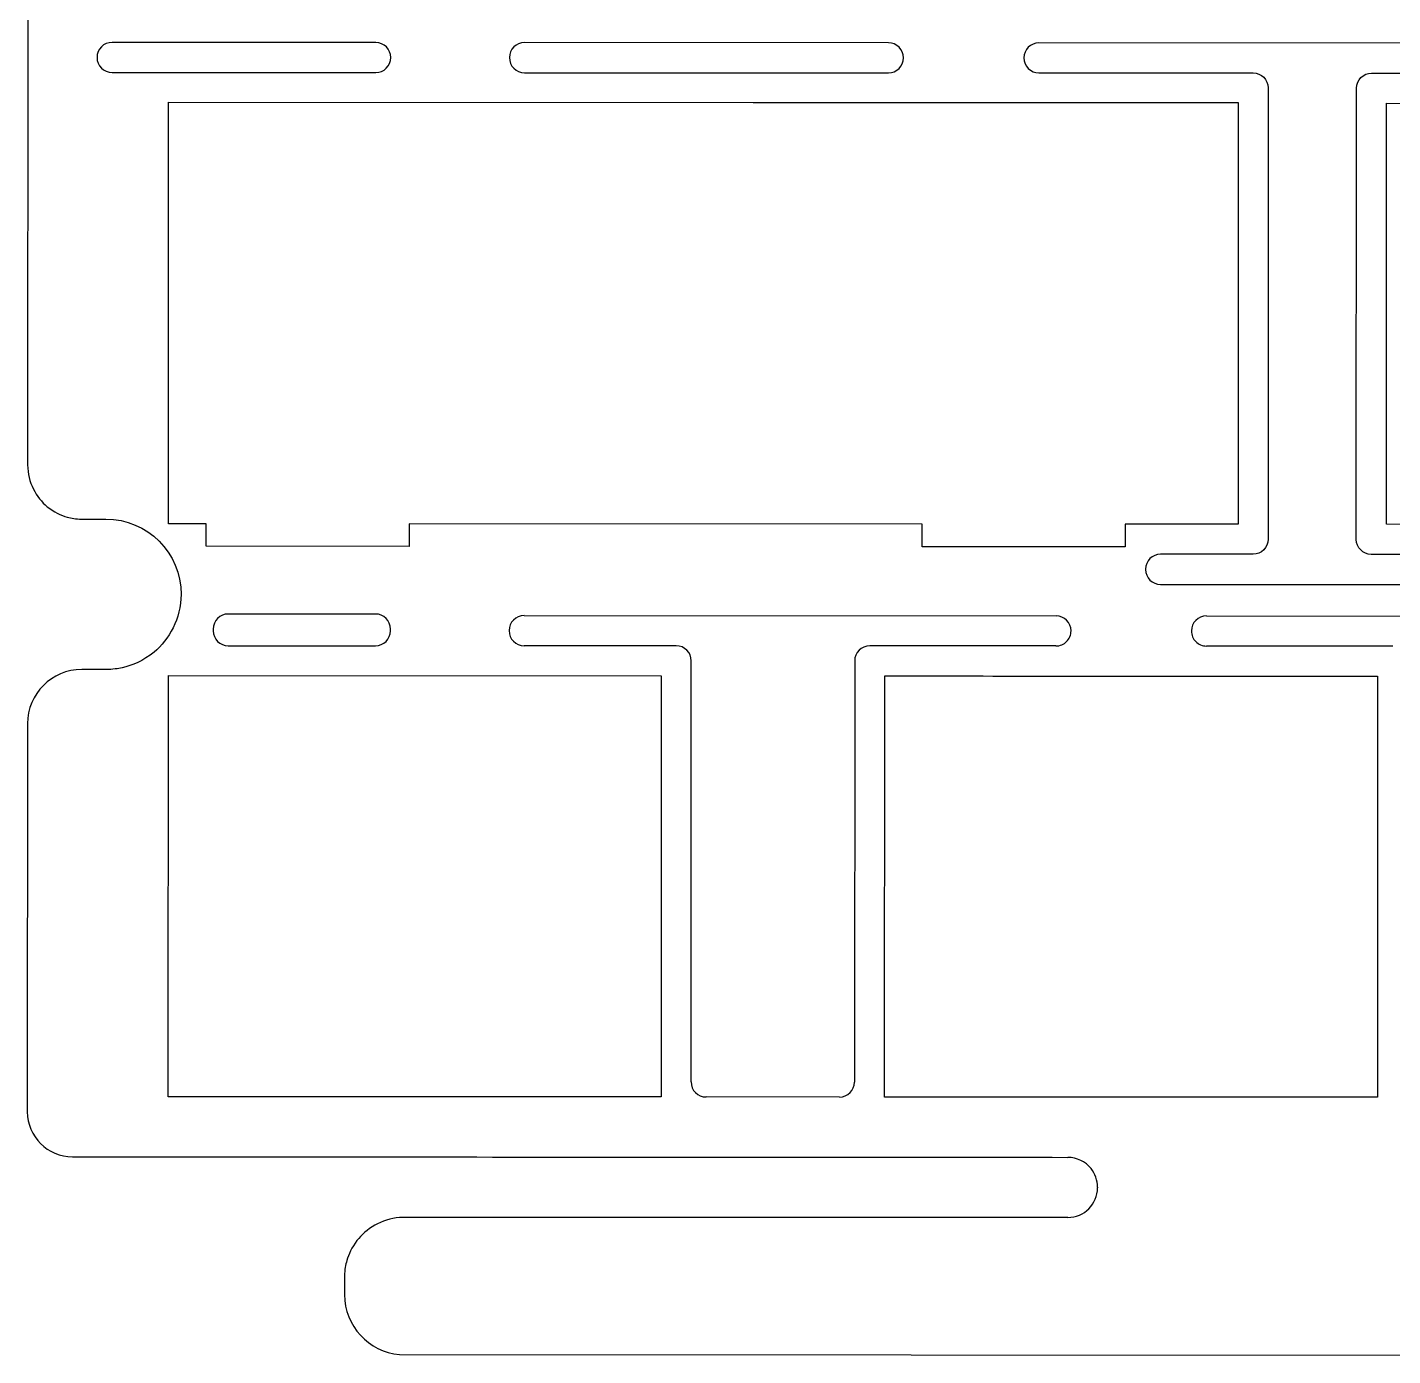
# Model space of a CAD drawing. Header units: millimetres. Extents: x -533 to 933, y 34 to 166.
# Drawn here: x -532.91 to -487.53, y 58.93 to 103.09 of the extents above; entities that cross this region are included whole.
import ezdxf

# ---------------------------------------------------------------- set-up
doc = ezdxf.new("R2010")
doc.units = ezdxf.units.MM
doc.header["$MEASUREMENT"] = 0
doc.layers.get('0').update_dxf_attribs({"lineweight": 0})

msp = doc.modelspace()

# ---------------------------------------------------------------- linework, layer by layer
at = {"color": 18, "lineweight": 25, "true_color": 0x000000}
for p, q in [((-532.877, 135.938), (-532.9, 88.538)), ((-516.398, 83.529), (-498.72, 83.52)), ((-493.72, 83.518), (-474.907, 83.508)), ((-516.898, 83.029), (-516.898, 83.029)), ((-511.342, 82.526), (-516.398, 82.529)), ((-503.463, 82.522), (-504.912, 82.523)), ((-487.53, 82.514), (-491.357, 82.516)), ((-510.849, 68.026), (-510.842, 82.026)), ((-505.412, 82.023), (-505.419, 68.024)), ((-504.419, 67.523), (-504.412, 81.522)), ((-488.03, 81.515), (-488.037, 67.515)), ((-532.905, 79.938), (-532.911, 67.033)), ((-505.919, 67.524), (-510.349, 67.526)), ((-488.037, 67.515), (-504.419, 67.523)), ((-497.338, 64.529), (-497.338, 64.511)), ((-498.328, 63.522), (-520.537, 63.524)), ((-520.539, 58.966), (-454.314, 58.926))]:
    msp.add_line(p, q, dxfattribs=at)
for points in [[(-528.221, 86.585), (-528.214, 100.601), (-508.791, 100.582), (-492.671, 100.582), (-492.671, 86.567), (-495.936, 86.567), (-495.936, 86.569), (-496.421, 86.569), (-496.422, 85.818), (-503.171, 85.821), (-503.171, 86.572), (-520.221, 86.581), (-520.222, 85.83), (-526.971, 85.833), (-526.971, 86.584)], [(-487.732, 100.565), (-473.732, 100.558), (-473.739, 86.558), (-487.739, 86.565)], [(-528.23, 67.535), (-528.223, 81.534), (-511.842, 81.526), (-511.849, 67.527)]]:
    msp.add_lwpolyline(points, close=True, dxfattribs=at)
for points, knots in [([(-530.094, 102.585), (-530.094, 102.585), (-521.332, 102.581), (-521.332, 102.581), (-521.055, 102.581), (-520.832, 102.357), (-520.832, 102.081), (-520.832, 101.804), (-521.056, 101.581), (-521.332, 101.581), (-521.332, 101.581), (-530.094, 101.585), (-530.094, 101.585), (-530.371, 101.585), (-530.594, 101.809), (-530.594, 102.086), (-530.594, 102.362), (-530.37, 102.585), (-530.094, 102.585)], [0, 0, 0, 0, 1, 1, 1, 2, 2, 2, 3, 3, 3, 4, 4, 4, 5, 5, 5, 6, 6, 6, 6]), ([(-504.289, 101.572), (-504.289, 101.572), (-516.389, 101.578), (-516.389, 101.578), (-516.665, 101.579), (-516.889, 101.803), (-516.888, 102.079), (-516.888, 102.355), (-516.664, 102.579), (-516.388, 102.578), (-516.388, 102.578), (-504.289, 102.572), (-504.289, 102.572), (-504.012, 102.572), (-503.789, 102.348), (-503.789, 102.072), (-503.789, 101.796), (-504.013, 101.572), (-504.289, 101.572)], [0, 0, 0, 0, 1, 1, 1, 2, 2, 2, 3, 3, 3, 4, 4, 4, 5, 5, 5, 6, 6, 6, 6]), ([(-492.171, 85.569), (-491.895, 85.569), (-491.671, 85.792), (-491.671, 86.069), (-491.671, 86.069), (-491.671, 101.072), (-491.671, 101.072), (-491.671, 101.348), (-491.895, 101.572), (-492.171, 101.572), (-492.171, 101.572), (-499.289, 101.572), (-499.289, 101.572), (-499.289, 101.572), (-499.289, 101.572), (-499.289, 101.572), (-499.565, 101.572), (-499.789, 101.796), (-499.789, 102.072), (-499.788, 102.347), (-499.564, 102.57), (-499.289, 102.57), (-499.289, 102.57), (-483.232, 102.562), (-483.232, 102.562), (-482.956, 102.562), (-482.732, 102.338), (-482.732, 102.062), (-482.732, 101.785), (-482.956, 101.562), (-483.232, 101.562), (-483.232, 101.562), (-488.232, 101.564), (-488.232, 101.564), (-488.508, 101.564), (-488.732, 101.341), (-488.732, 101.065), (-488.732, 101.065), (-488.74, 86.065), (-488.74, 86.065), (-488.74, 85.789), (-488.516, 85.565), (-488.24, 85.565), (-488.24, 85.565), (-483.24, 85.562), (-483.24, 85.562), (-482.964, 85.562), (-482.74, 85.338), (-482.74, 85.062), (-482.741, 84.786), (-482.965, 84.562), (-483.241, 84.562), (-483.241, 84.562), (-495.198, 84.568), (-495.198, 84.568), (-495.198, 84.568), (-495.198, 84.566), (-495.198, 84.566), (-495.198, 84.566), (-495.244, 84.566), (-495.244, 84.566), (-495.52, 84.566), (-495.744, 84.79), (-495.744, 85.066), (-495.744, 85.066), (-495.744, 85.069), (-495.744, 85.069), (-495.744, 85.345), (-495.52, 85.569), (-495.244, 85.569), (-495.244, 85.569), (-492.171, 85.569), (-492.171, 85.569)], [0, 0, 0, 0, 1, 1, 1, 2, 2, 2, 3, 3, 3, 4, 4, 4, 5, 5, 5, 6, 6, 6, 7, 7, 7, 8, 8, 8, 9, 9, 9, 10, 10, 10, 11, 11, 11, 12, 12, 12, 13, 13, 13, 14, 14, 14, 15, 15, 15, 16, 16, 16, 17, 17, 17, 18, 18, 18, 19, 19, 19, 20, 20, 20, 21, 21, 21, 22, 22, 22, 23, 23, 23, 24, 24, 24, 24]), ([(-532.9, 88.538), (-532.901, 87.955), (-532.612, 87.451), (-532.247, 87.15), (-532.033, 86.973), (-531.797, 86.862), (-531.582, 86.802), (-531.442, 86.763), (-531.308, 86.737), (-531.101, 86.737), (-530.891, 86.737), (-530.525, 86.737), (-530.299, 86.737), (-528.918, 86.736), (-527.8, 85.616), (-527.8, 84.235), (-527.801, 83.427), (-528.204, 82.73), (-528.7, 82.316), (-529.049, 82.025), (-529.437, 81.867), (-529.756, 81.796), (-529.89, 81.766), (-530.073, 81.737), (-530.302, 81.737), (-530.513, 81.737), (-530.882, 81.737), (-531.104, 81.737), (-532.098, 81.738), (-532.904, 80.932), (-532.905, 79.938)], [0, 0, 0, 0, 1, 1, 1, 2, 2, 2, 3, 3, 3, 4, 4, 4, 5, 5, 5, 6, 6, 6, 7, 7, 7, 8, 8, 8, 9, 9, 9, 10, 10, 10, 10]), ([(-520.841, 83.082), (-520.841, 83.082), (-520.841, 83.027), (-520.841, 83.027), (-520.841, 82.751), (-521.065, 82.527), (-521.341, 82.527), (-521.341, 82.527), (-526.233, 82.527), (-526.233, 82.527), (-526.509, 82.527), (-526.733, 82.751), (-526.733, 83.027), (-526.733, 83.027), (-526.733, 83.082), (-526.733, 83.082), (-526.733, 83.358), (-526.509, 83.582), (-526.233, 83.582), (-526.233, 83.582), (-521.341, 83.582), (-521.341, 83.582), (-521.065, 83.582), (-520.841, 83.358), (-520.841, 83.082)], [0, 0, 0, 0, 1, 1, 1, 2, 2, 2, 3, 3, 3, 4, 4, 4, 5, 5, 5, 6, 6, 6, 7, 7, 7, 8, 8, 8, 8]), ([(-498.22, 83.02), (-498.22, 83.296), (-498.444, 83.52), (-498.72, 83.52), (-498.72, 83.52), (-498.72, 83.52), (-498.72, 83.52)], [0, 0, 0, 0, 1, 1, 1, 2, 2, 2, 2]), ([(-516.898, 83.029), (-516.898, 82.753), (-516.674, 82.529), (-516.398, 82.529), (-516.398, 82.529), (-516.398, 82.529), (-516.398, 82.529)], [0, 0, 0, 0, 1, 1, 1, 2, 2, 2, 2]), ([(-498.721, 82.52), (-498.59, 82.52), (-498.459, 82.574), (-498.367, 82.667), (-498.275, 82.759), (-498.22, 82.889), (-498.22, 83.02)], [0, 0, 0, 0, 1, 1, 1, 2, 2, 2, 2]), ([(-494.22, 83.018), (-494.22, 82.887), (-494.166, 82.757), (-494.074, 82.665), (-493.982, 82.572), (-493.852, 82.518), (-493.721, 82.518)], [0, 0, 0, 0, 1, 1, 1, 2, 2, 2, 2]), ([(-498.721, 82.52), (-499.681, 82.521), (-500.642, 82.521), (-501.414, 82.522), (-501.741, 82.522), (-502.034, 82.522), (-502.279, 82.522), (-502.516, 82.522), (-502.666, 82.522), (-502.977, 82.522), (-503.104, 82.523), (-503.25, 82.523), (-503.41, 82.523), (-503.424, 82.523), (-503.449, 82.522), (-503.463, 82.522)], [0, 0, 0, 0, 1, 1, 1, 2, 2, 2, 3, 3, 3, 4, 4, 4, 5, 5, 5, 5]), ([(-491.357, 82.516), (-491.375, 82.516), (-491.393, 82.517), (-491.41, 82.517), (-492.18, 82.517), (-492.95, 82.517), (-493.721, 82.518)], [0, 0, 0, 0, 1, 1, 1, 2, 2, 2, 2]), ([(-504.412, 81.522), (-504.105, 81.522), (-503.797, 81.522), (-503.489, 81.522), (-503.48, 81.522), (-503.47, 81.522), (-503.46, 81.522), (-503.453, 81.522), (-503.446, 81.522), (-503.439, 81.522), (-503.43, 81.523), (-503.42, 81.523), (-503.411, 81.523), (-501.681, 81.522), (-499.951, 81.521), (-498.221, 81.52), (-496.888, 81.519), (-495.554, 81.519), (-494.221, 81.518), (-492.157, 81.517), (-490.094, 81.516), (-488.03, 81.515)], [0, 0, 0, 0, 1, 1, 1, 2, 2, 2, 3, 3, 3, 4, 4, 4, 5, 5, 5, 6, 6, 6, 7, 7, 7, 7]), ([(-510.849, 68.026), (-510.849, 67.75), (-510.626, 67.526), (-510.349, 67.526), (-510.349, 67.526), (-510.349, 67.526), (-510.349, 67.526)], [0, 0, 0, 0, 1, 1, 1, 2, 2, 2, 2]), ([(-532.911, 67.033), (-532.908, 66.208), (-532.238, 65.54), (-531.412, 65.54), (-520.384, 65.533), (-509.356, 65.526), (-498.327, 65.52)], [0, 0, 0, 0, 1, 1, 1, 2, 2, 2, 2]), ([(-497.338, 64.529), (-497.338, 64.751), (-497.415, 64.974), (-497.554, 65.147), (-497.738, 65.377), (-498.031, 65.519), (-498.327, 65.52)], [0, 0, 0, 0, 1, 1, 1, 2, 2, 2, 2]), ([(-520.537, 63.524), (-521.143, 63.473), (-521.655, 63.138), (-521.954, 62.75), (-522.125, 62.528), (-522.231, 62.291), (-522.29, 62.086), (-522.332, 61.941), (-522.363, 61.803), (-522.368, 61.573), (-522.368, 61.559), (-522.368, 61.546), (-522.368, 61.532), (-522.368, 61.383), (-522.368, 61.118), (-522.368, 60.96), (-522.369, 59.913), (-521.564, 59.053), (-520.539, 58.966)], [0, 0, 0, 0, 1, 1, 1, 2, 2, 2, 3, 3, 3, 4, 4, 4, 5, 5, 5, 6, 6, 6, 6])]:
    msp.add_open_spline(points, degree=3, knots=knots, dxfattribs=at)
for points in [[(-516.398, 83.529), (-516.674, 83.529), (-516.898, 83.306), (-516.898, 83.029)], [(-493.72, 83.518), (-493.996, 83.518), (-494.22, 83.294), (-494.22, 83.018)], [(-510.842, 82.026), (-510.842, 82.302), (-511.066, 82.526), (-511.342, 82.526)], [(-504.912, 82.523), (-505.188, 82.523), (-505.412, 82.299), (-505.412, 82.023)], [(-505.919, 67.524), (-505.643, 67.524), (-505.419, 67.747), (-505.419, 68.024)], [(-498.328, 63.522), (-497.781, 63.522), (-497.338, 63.965), (-497.338, 64.511)]]:
    msp.add_open_spline(points, degree=3, dxfattribs=at)

doc.saveas('drawing.dxf')
